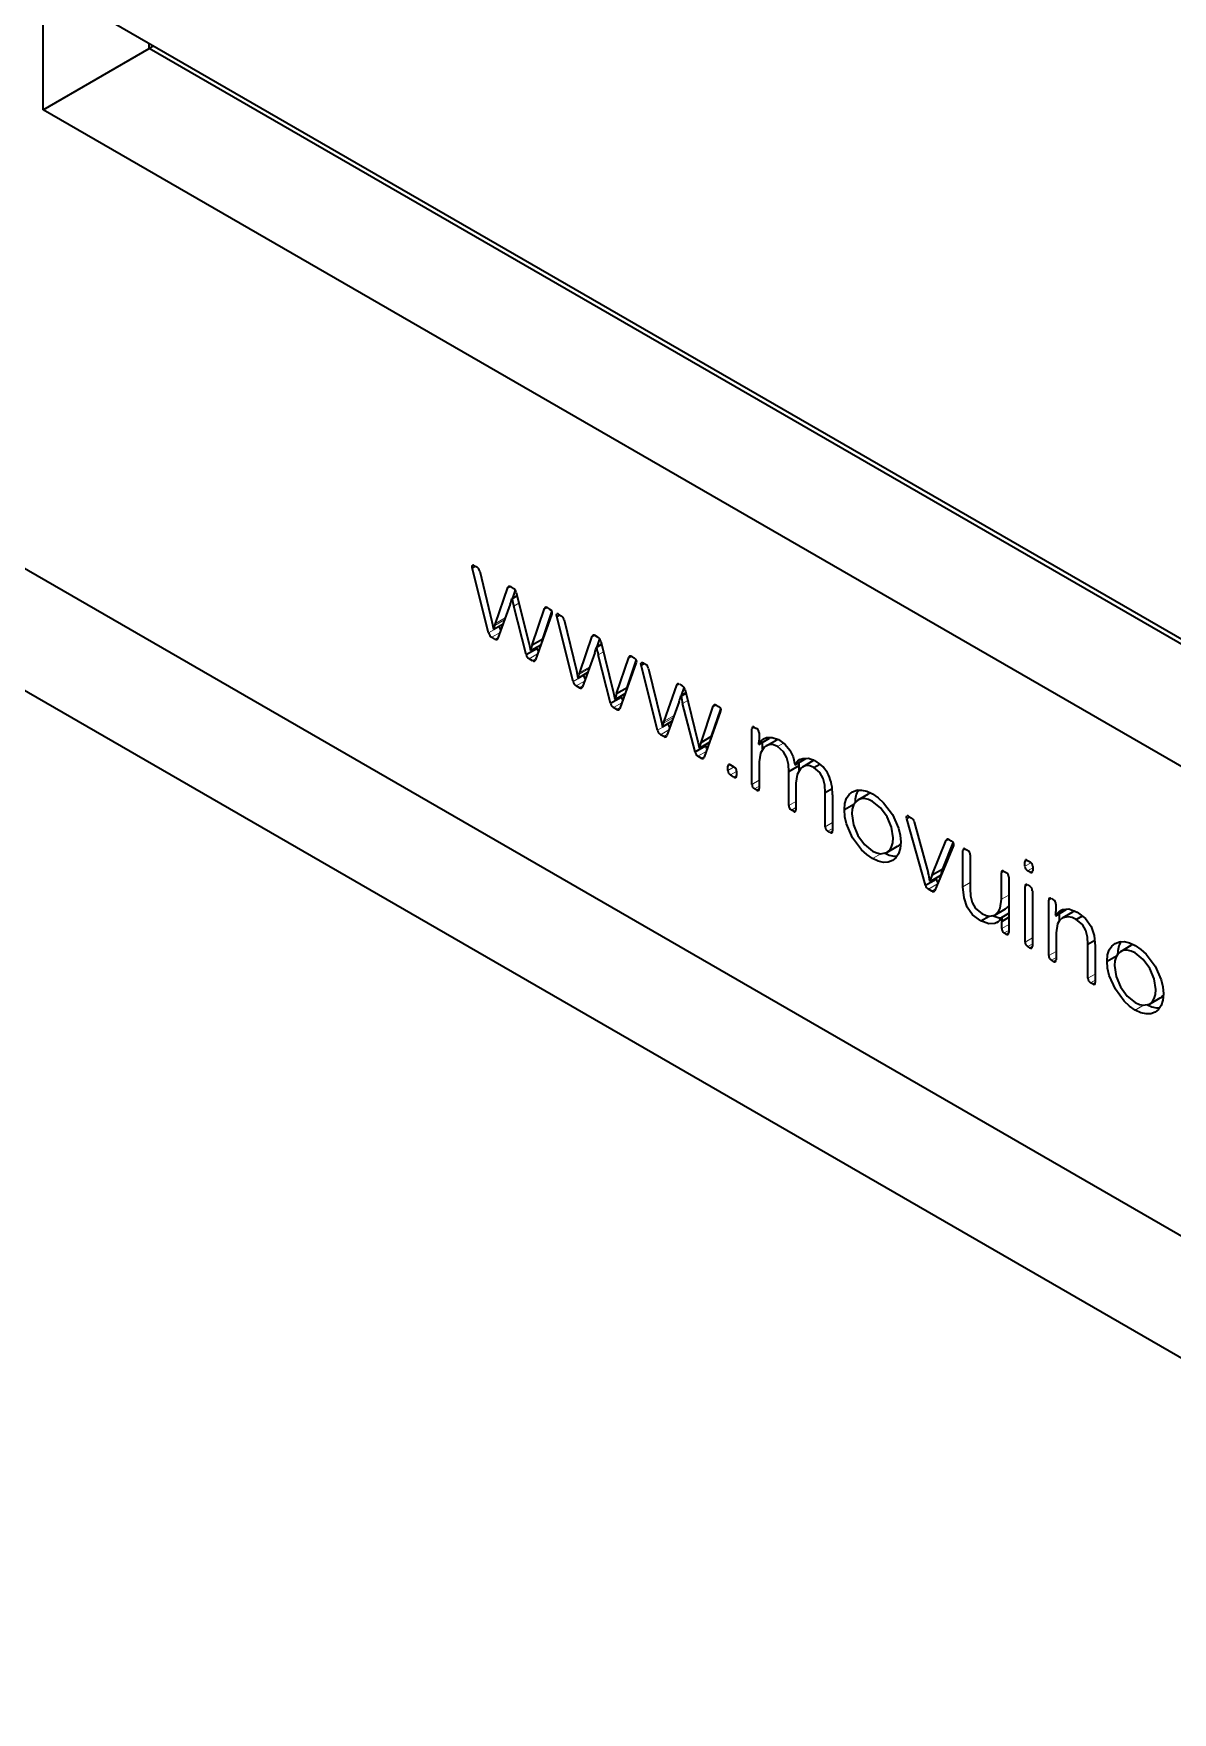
# Model space of a CAD drawing. Extents: x 291 to 828, y 188 to 662.
# Drawn here: x 682.93 to 705.75, y 577.35 to 611 of the extents above; entities that cross this region are included whole.
import ezdxf

# ---------------------------------------------------------------- set-up
doc = ezdxf.new("R2010")
doc.units = 0

msp = doc.modelspace()

# ---------------------------------------------------------------- linework, layer by layer
at = {"color": 7, "lineweight": 35}
for p, q in [((719.029, 591.297), (683.841, 611.613)), ((719.029, 591.198), (685.25, 610.7)), ((719.029, 591.198), (685.25, 610.7)), ((719.025, 588.751), (683.129, 609.476)), ((717.996, 579.932), (677.832, 603.12)), ((717.996, 579.932), (677.832, 603.12)), ((718.221, 577.352), (675.711, 601.896))]:
    msp.add_line(p, q, dxfattribs=at)
at = {"color": 7, "lineweight": 35, "ltscale": 0.043306}
msp.add_line((683.129, 609.476), (683.129, 611.208), dxfattribs=at)
at = {"color": 7, "lineweight": 35, "ltscale": 0.00248}
for p, q in [((685.25, 610.7), (685.25, 610.799)), ((685.25, 610.7), (685.25, 610.799)), ((685.336, 610.75), (685.25, 610.7))]:
    msp.add_line(p, q, dxfattribs=at)
at = {"color": 7, "lineweight": 35, "ltscale": 0.061237}
msp.add_line((683.129, 609.476), (685.25, 610.7), dxfattribs=at)
at = {"color": 7, "lineweight": 35, "ltscale": 0.001715}
for p, q in [((691.724, 600.294), (691.783, 600.328)), ((693.416, 599.317), (693.475, 599.352)), ((695.107, 598.341), (695.167, 598.375))]:
    msp.add_line(p, q, dxfattribs=at)
at = {"color": 7, "lineweight": 35, "ltscale": 0.001286}
for p, q in [((691.768, 600.337), (691.813, 600.311)), ((695.152, 598.383), (695.196, 598.358))]:
    msp.add_line(p, q, dxfattribs=at)
at = {"color": 7, "lineweight": 35, "ltscale": 0.033587}
for p, q in [((692.051, 598.991), (691.724, 600.294)), ((695.435, 597.038), (695.107, 598.341))]:
    msp.add_line(p, q, dxfattribs=at)
at = {"color": 7, "lineweight": 35, "ltscale": 0.025976}
for p, q in [((691.872, 600.225), (692.117, 599.216)), ((693.564, 599.249), (693.809, 598.239)), ((695.256, 598.272), (695.5, 597.262))]:
    msp.add_line(p, q, dxfattribs=at)
at = {"color": 7, "lineweight": 35, "ltscale": 0.019105}
for p, q in [((692.187, 599.175), (692.436, 599.898)), ((695.571, 597.222), (695.819, 597.944))]:
    msp.add_line(p, q, dxfattribs=at)
at = {"color": 7, "lineweight": 35, "ltscale": 0.001168}
for p, q in [((692.436, 599.898), (692.476, 599.921)), ((694.128, 598.921), (694.168, 598.944)), ((695.819, 597.944), (695.86, 597.968))]:
    msp.add_line(p, q, dxfattribs=at)
at = {"color": 7, "lineweight": 35, "ltscale": 0.00147}
for p, q in [((692.495, 599.912), (692.546, 599.883)), ((695.879, 597.959), (695.93, 597.93))]:
    msp.add_line(p, q, dxfattribs=at)
at = {"color": 7, "lineweight": 35, "ltscale": 0.002939}
for p, q in [((692.519, 599.68), (692.621, 599.739)), ((694.211, 598.704), (694.312, 598.762)), ((695.902, 597.727), (696.004, 597.786))]:
    msp.add_line(p, q, dxfattribs=at)
at = {"color": 7, "lineweight": 35, "ltscale": 0.00012038}
for p, q in [((692.523, 599.678), (692.519, 599.68)), ((693.841, 598.088), (693.845, 598.085))]:
    msp.add_line(p, q, dxfattribs=at)
at = {"color": 7, "lineweight": 35, "ltscale": 0.002849}
for p, q in [((692.523, 599.678), (692.622, 599.735)), ((694.215, 598.701), (694.313, 598.758)), ((695.906, 597.725), (696.005, 597.782))]:
    msp.add_line(p, q, dxfattribs=at)
at = {"color": 7, "lineweight": 35, "ltscale": 0.004105}
for p, q in [((692.534, 599.689), (692.587, 599.844)), ((694.226, 598.712), (694.279, 598.868)), ((695.917, 597.736), (695.971, 597.891))]:
    msp.add_line(p, q, dxfattribs=at)
at = {"color": 7, "lineweight": 35, "ltscale": 0.025996}
for p, q in [((692.606, 599.799), (692.854, 598.79)), ((695.989, 597.846), (696.238, 596.836))]:
    msp.add_line(p, q, dxfattribs=at)
at = {"color": 7, "lineweight": 35, "ltscale": 0.018193}
for p, q in [((692.485, 599.568), (692.238, 598.883)), ((694.177, 598.591), (693.93, 597.906)), ((695.868, 597.614), (695.622, 596.93))]:
    msp.add_line(p, q, dxfattribs=at)
at = {"color": 7, "lineweight": 13, "ltscale": 0.002983}
for p, q in [((692.555, 599.527), (692.658, 599.587)), ((694.247, 598.55), (694.35, 598.61)), ((695.938, 597.574), (696.042, 597.633))]:
    msp.add_line(p, q, dxfattribs=at)
at = {"color": 7, "lineweight": 35, "ltscale": 0.025049}
for p, q in [((692.804, 598.557), (692.555, 599.527)), ((694.495, 597.58), (694.247, 598.55)), ((696.187, 596.603), (695.938, 597.574))]:
    msp.add_line(p, q, dxfattribs=at)
at = {"color": 7, "lineweight": 35, "ltscale": 0.019187}
for p, q in [((692.925, 598.749), (693.169, 599.477)), ((696.308, 596.796), (696.552, 597.523))]:
    msp.add_line(p, q, dxfattribs=at)
at = {"color": 7, "lineweight": 35, "ltscale": 0.024536}
for p, q in [((693.316, 599.375), (692.988, 598.45)), ((695.007, 598.398), (694.68, 597.473)), ((696.699, 597.422), (696.372, 596.496))]:
    msp.add_line(p, q, dxfattribs=at)
at = {"color": 7, "lineweight": 35, "ltscale": 0.01426}
for p, q in [((693.137, 598.872), (693.318, 599.413)), ((696.52, 596.918), (696.702, 597.459))]:
    msp.add_line(p, q, dxfattribs=at)
at = {"color": 7, "lineweight": 35, "ltscale": 0.001239}
msp.add_line((693.169, 599.477), (693.212, 599.502), dxfattribs=at)
at = {"color": 7, "lineweight": 35, "ltscale": 0.001288}
for p, q in [((693.229, 599.494), (693.273, 599.468)), ((701.275, 594.848), (701.32, 594.823))]:
    msp.add_line(p, q, dxfattribs=at)
at = {"color": 7, "lineweight": 35, "ltscale": 0.033588}
msp.add_line((693.743, 598.014), (693.416, 599.317), dxfattribs=at)
at = {"color": 7, "lineweight": 35, "ltscale": 0.001287}
for p, q in [((693.46, 599.36), (693.505, 599.334)), ((694.92, 598.517), (694.965, 598.491)), ((696.612, 597.54), (696.657, 597.515))]:
    msp.add_line(p, q, dxfattribs=at)
at = {"color": 7, "lineweight": 13, "ltscale": 0.006122}
msp.add_line((692.051, 598.991), (692.263, 599.113), dxfattribs=at)
at = {"color": 7, "lineweight": 13, "ltscale": 0.004849}
msp.add_line((692.113, 598.904), (692.281, 599.001), dxfattribs=at)
at = {"color": 7, "lineweight": 35, "ltscale": 0.003857}
for p, q in [((692.117, 599.216), (692.149, 599.065)), ((695.5, 597.262), (695.532, 597.111))]:
    msp.add_line(p, q, dxfattribs=at)
at = {"color": 7, "lineweight": 35, "ltscale": 0.000119614}
for p, q in [((692.149, 599.065), (692.153, 599.062)), ((694.215, 598.701), (694.211, 598.704)), ((695.906, 597.725), (695.902, 597.727)), ((695.532, 597.111), (695.537, 597.109)), ((696.272, 596.684), (696.276, 596.682)), ((702.338, 593.292), (702.333, 593.295))]:
    msp.add_line(p, q, dxfattribs=at)
at = {"color": 7, "lineweight": 35, "ltscale": 0.005451}
msp.add_line((692.153, 599.062), (692.342, 599.171), dxfattribs=at)
at = {"color": 7, "lineweight": 35, "ltscale": 0.00194}
for p, q in [((692.153, 599.062), (692.174, 599.137)), ((693.845, 598.085), (693.866, 598.16)), ((695.537, 597.109), (695.558, 597.183))]:
    msp.add_line(p, q, dxfattribs=at)
at = {"color": 7, "lineweight": 13, "ltscale": 0.005659}
for p, q in [((692.174, 599.137), (692.37, 599.25)), ((695.558, 597.183), (695.754, 597.297))]:
    msp.add_line(p, q, dxfattribs=at)
at = {"color": 7, "lineweight": 35, "ltscale": 0.001007}
for p, q in [((692.174, 599.137), (692.187, 599.175)), ((695.558, 597.183), (695.571, 597.222))]:
    msp.add_line(p, q, dxfattribs=at)
at = {"color": 7, "lineweight": 13, "ltscale": 0.005689}
for p, q in [((692.187, 599.175), (692.384, 599.289)), ((693.879, 598.198), (694.076, 598.312)), ((695.571, 597.222), (695.768, 597.335))]:
    msp.add_line(p, q, dxfattribs=at)
at = {"color": 7, "lineweight": 35, "ltscale": 0.000279781}
msp.add_line((692.263, 599.113), (692.26, 599.124), dxfattribs=at)
at = {"color": 7, "lineweight": 35, "ltscale": 0.001906}
msp.add_line((692.179, 598.866), (692.113, 598.904), dxfattribs=at)
at = {"color": 7, "lineweight": 13, "ltscale": 0.001941}
for p, q in [((692.179, 598.866), (692.246, 598.905)), ((693.871, 597.889), (693.938, 597.928)), ((695.562, 596.912), (695.629, 596.951))]:
    msp.add_line(p, q, dxfattribs=at)
at = {"color": 7, "lineweight": 35, "ltscale": 0.006122}
for p, q in [((692.804, 598.557), (693.016, 598.679)), ((696.187, 596.603), (696.399, 596.726)), ((697.612, 596.727), (697.824, 596.849)), ((700.937, 594.138), (701.149, 594.26))]:
    msp.add_line(p, q, dxfattribs=at)
at = {"color": 7, "lineweight": 35, "ltscale": 0.001362}
for p, q in [((692.854, 598.79), (692.867, 598.737)), ((694.546, 597.813), (694.559, 597.76)), ((696.238, 596.836), (696.251, 596.783))]:
    msp.add_line(p, q, dxfattribs=at)
at = {"color": 7, "lineweight": 35, "ltscale": 0.002538}
for p, q in [((692.867, 598.737), (692.889, 598.638)), ((696.251, 596.783), (696.272, 596.684))]:
    msp.add_line(p, q, dxfattribs=at)
at = {"color": 7, "lineweight": 35, "ltscale": 0.000118293}
msp.add_line((692.889, 598.638), (692.893, 598.635), dxfattribs=at)
at = {"color": 7, "lineweight": 35, "ltscale": 0.005853}
for p, q in [((692.893, 598.635), (693.095, 598.752)), ((694.585, 597.658), (694.787, 597.776))]:
    msp.add_line(p, q, dxfattribs=at)
at = {"color": 7, "lineweight": 35, "ltscale": 0.006125}
for p, q in [((692.925, 598.749), (693.137, 598.872)), ((694.616, 597.773), (694.829, 597.895)), ((696.308, 596.796), (696.52, 596.918)), ((698.063, 596.212), (698.276, 596.334)), ((698.345, 596.306), (698.557, 596.429)), ((700.031, 594.59), (700.244, 594.712)), ((703.547, 593.277), (703.759, 593.399)), ((705.294, 591.551), (705.506, 591.674))]:
    msp.add_line(p, q, dxfattribs=at)
at = {"color": 7, "lineweight": 35, "ltscale": 0.000614344}
msp.add_line((693.016, 598.679), (693.01, 598.703), dxfattribs=at)
at = {"color": 7, "lineweight": 35, "ltscale": 0.019103}
msp.add_line((693.879, 598.198), (694.128, 598.921), dxfattribs=at)
at = {"color": 7, "lineweight": 35, "ltscale": 0.001469}
msp.add_line((694.187, 598.936), (694.238, 598.906), dxfattribs=at)
at = {"color": 7, "lineweight": 35, "ltscale": 0.025997}
msp.add_line((694.298, 598.823), (694.546, 597.813), dxfattribs=at)
at = {"color": 7, "lineweight": 13, "ltscale": 0.004819}
for p, q in [((692.863, 598.471), (693.03, 598.567)), ((696.246, 596.517), (696.413, 596.614))]:
    msp.add_line(p, q, dxfattribs=at)
at = {"color": 7, "lineweight": 35, "ltscale": 0.001898}
for p, q in [((692.929, 598.433), (692.863, 598.471)), ((694.621, 597.456), (694.555, 597.494)), ((696.312, 596.479), (696.246, 596.517))]:
    msp.add_line(p, q, dxfattribs=at)
at = {"color": 7, "lineweight": 13, "ltscale": 0.001947}
for p, q in [((692.929, 598.433), (692.996, 598.472)), ((694.621, 597.456), (694.688, 597.495)), ((696.312, 596.479), (696.38, 596.518))]:
    msp.add_line(p, q, dxfattribs=at)
at = {"color": 7, "lineweight": 35, "ltscale": 0.019189}
msp.add_line((694.616, 597.773), (694.861, 598.5), dxfattribs=at)
at = {"color": 7, "lineweight": 35, "ltscale": 0.014261}
msp.add_line((694.829, 597.895), (695.01, 598.436), dxfattribs=at)
at = {"color": 7, "lineweight": 35, "ltscale": 0.001237}
for p, q in [((694.861, 598.5), (694.904, 598.525)), ((696.552, 597.523), (696.595, 597.548))]:
    msp.add_line(p, q, dxfattribs=at)
at = {"color": 7, "lineweight": 13, "ltscale": 0.006123}
for p, q in [((693.743, 598.014), (693.955, 598.137)), ((695.435, 597.038), (695.647, 597.16))]:
    msp.add_line(p, q, dxfattribs=at)
at = {"color": 7, "lineweight": 13, "ltscale": 0.004847}
msp.add_line((693.805, 597.927), (693.972, 598.024), dxfattribs=at)
at = {"color": 7, "lineweight": 35, "ltscale": 0.003855}
msp.add_line((693.809, 598.239), (693.841, 598.088), dxfattribs=at)
at = {"color": 7, "lineweight": 35, "ltscale": 0.005452}
for p, q in [((693.845, 598.085), (694.034, 598.195)), ((695.537, 597.109), (695.725, 597.218))]:
    msp.add_line(p, q, dxfattribs=at)
at = {"color": 7, "lineweight": 13, "ltscale": 0.00566}
msp.add_line((693.866, 598.16), (694.062, 598.273), dxfattribs=at)
at = {"color": 7, "lineweight": 35, "ltscale": 0.001008}
msp.add_line((693.866, 598.16), (693.879, 598.198), dxfattribs=at)
at = {"color": 7, "lineweight": 35, "ltscale": 0.0002783}
for p, q in [((693.955, 598.137), (693.952, 598.147)), ((695.647, 597.16), (695.644, 597.171))]:
    msp.add_line(p, q, dxfattribs=at)
at = {"color": 7, "lineweight": 35, "ltscale": 0.001905}
for p, q in [((693.871, 597.889), (693.805, 597.927)), ((695.562, 596.912), (695.496, 596.95))]:
    msp.add_line(p, q, dxfattribs=at)
at = {"color": 7, "lineweight": 35, "ltscale": 0.006123}
for p, q in [((694.495, 597.58), (694.708, 597.702)), ((697.466, 596.755), (697.679, 596.878)), ((699.453, 595.643), (699.665, 595.766))]:
    msp.add_line(p, q, dxfattribs=at)
at = {"color": 7, "lineweight": 35, "ltscale": 0.002536}
msp.add_line((694.559, 597.76), (694.58, 597.661), dxfattribs=at)
at = {"color": 7, "lineweight": 35, "ltscale": 0.000119067}
msp.add_line((694.58, 597.661), (694.585, 597.658), dxfattribs=at)
at = {"color": 7, "lineweight": 35, "ltscale": 0.000612866}
msp.add_line((694.708, 597.702), (694.701, 597.726), dxfattribs=at)
at = {"color": 7, "lineweight": 13, "ltscale": 0.00482}
msp.add_line((694.555, 597.494), (694.722, 597.59), dxfattribs=at)
at = {"color": 7, "lineweight": 13, "ltscale": 0.004848}
msp.add_line((695.496, 596.95), (695.664, 597.047), dxfattribs=at)
at = {"color": 7, "lineweight": 13, "ltscale": 0.001533}
for p, q in [((697.328, 597.066), (697.381, 597.096)), ((701.555, 594.625), (701.609, 594.656)), ((702.797, 594.399), (702.85, 594.43)), ((702.327, 594.18), (702.38, 594.21)), ((702.801, 593.906), (702.854, 593.937)), ((704.151, 591.954), (704.204, 591.984))]:
    msp.add_line(p, q, dxfattribs=at)
at = {"color": 7, "lineweight": 35, "ltscale": 0.027792}
for p, q in [((697.328, 595.954), (697.328, 597.066)), ((702.801, 592.794), (702.801, 593.906))]:
    msp.add_line(p, q, dxfattribs=at)
at = {"color": 7, "lineweight": 35, "ltscale": 0.001103}
for p, q in [((697.381, 597.096), (697.42, 597.074)), ((698.888, 594.992), (698.85, 595.014)), ((703.328, 593.663), (703.366, 593.641)), ((702.42, 592.953), (702.382, 592.975))]:
    msp.add_line(p, q, dxfattribs=at)
at = {"color": 7, "lineweight": 35, "ltscale": 0.003558}
for p, q in [((697.471, 596.984), (697.471, 596.841)), ((703.417, 593.55), (703.417, 593.408)), ((702.331, 593.065), (702.331, 593.208))]:
    msp.add_line(p, q, dxfattribs=at)
at = {"color": 7, "lineweight": 35, "ltscale": 0.005852}
msp.add_line((696.276, 596.682), (696.479, 596.799), dxfattribs=at)
at = {"color": 7, "lineweight": 35, "ltscale": 0.000613967}
msp.add_line((696.399, 596.726), (696.393, 596.749), dxfattribs=at)
at = {"color": 7, "lineweight": 35, "ltscale": 0.000127189}
msp.add_line((697.462, 596.758), (697.466, 596.755), dxfattribs=at)
at = {"color": 7, "lineweight": 35, "ltscale": 0.003474}
msp.add_line((697.54, 596.659), (697.54, 596.798), dxfattribs=at)
at = {"color": 7, "lineweight": 35, "ltscale": 0.000572634}
msp.add_line((697.679, 596.878), (697.688, 596.899), dxfattribs=at)
at = {"color": 7, "lineweight": 35, "ltscale": 0.000544551}
msp.add_line((697.843, 596.859), (697.824, 596.849), dxfattribs=at)
at = {"color": 7, "lineweight": 13, "ltscale": 0.003532}
msp.add_line((697.838, 596.71), (697.96, 596.781), dxfattribs=at)
at = {"color": 7, "lineweight": 13, "ltscale": 0.001469}
for p, q in [((696.846, 596.316), (696.897, 596.345)), ((702.901, 594.192), (702.952, 594.221))]:
    msp.add_line(p, q, dxfattribs=at)
at = {"color": 7, "lineweight": 35, "ltscale": 0.002089}
msp.add_line((696.846, 596.232), (696.846, 596.316), dxfattribs=at)
at = {"color": 7, "lineweight": 13, "ltscale": 0.003558}
msp.add_line((696.846, 596.232), (696.969, 596.304), dxfattribs=at)
at = {"color": 7, "lineweight": 35, "ltscale": 0.002025}
msp.add_line((696.897, 596.345), (696.967, 596.305), dxfattribs=at)
at = {"color": 7, "lineweight": 35, "ltscale": 0.013376}
for p, q in [((697.473, 596.406), (697.473, 595.871)), ((698.208, 595.981), (698.208, 595.446))]:
    msp.add_line(p, q, dxfattribs=at)
at = {"color": 7, "lineweight": 35, "ltscale": 0.000125103}
for p, q in [((698.189, 596.35), (698.193, 596.348)), ((703.409, 593.324), (703.413, 593.322))]:
    msp.add_line(p, q, dxfattribs=at)
at = {"color": 7, "lineweight": 35, "ltscale": 0.006124}
for p, q in [((698.193, 596.348), (698.405, 596.47)), ((700.803, 593.933), (701.015, 594.056)), ((700.899, 594.01), (701.111, 594.133)), ((702.196, 593.335), (702.408, 593.458)), ((703.413, 593.322), (703.625, 593.444)), ((704.716, 592.605), (704.928, 592.728))]:
    msp.add_line(p, q, dxfattribs=at)
at = {"color": 7, "lineweight": 35, "ltscale": 0.001499}
msp.add_line((698.276, 596.334), (698.274, 596.394), dxfattribs=at)
at = {"color": 7, "lineweight": 35, "ltscale": 0.00235}
msp.add_line((698.276, 596.24), (698.276, 596.334), dxfattribs=at)
at = {"color": 7, "lineweight": 35, "ltscale": 0.00033439}
msp.add_line((698.405, 596.47), (698.411, 596.482), dxfattribs=at)
at = {"color": 7, "lineweight": 35, "ltscale": 0.000470864}
msp.add_line((698.574, 596.437), (698.557, 596.429), dxfattribs=at)
at = {"color": 7, "lineweight": 35, "ltscale": 0.003538}
msp.add_line((698.567, 596.289), (698.69, 596.36), dxfattribs=at)
at = {"color": 7, "lineweight": 13, "ltscale": 0.003502}
msp.add_line((696.897, 596.142), (697.018, 596.212), dxfattribs=at)
at = {"color": 7, "lineweight": 35, "ltscale": 0.002026}
msp.add_line((696.967, 596.101), (696.897, 596.142), dxfattribs=at)
at = {"color": 7, "lineweight": 13, "ltscale": 0.001477}
for p, q in [((696.967, 596.101), (697.018, 596.131)), ((698.157, 595.414), (698.208, 595.444))]:
    msp.add_line(p, q, dxfattribs=at)
at = {"color": 7, "lineweight": 35, "ltscale": 0.002087}
msp.add_line((697.018, 596.217), (697.018, 596.133), dxfattribs=at)
at = {"color": 7, "lineweight": 13, "ltscale": 0.004169}
for p, q in [((697.328, 595.954), (697.473, 596.037)), ((702.801, 592.794), (702.945, 592.878))]:
    msp.add_line(p, q, dxfattribs=at)
at = {"color": 7, "lineweight": 35, "ltscale": 0.017059}
for p, q in [((698.063, 595.53), (698.063, 596.212)), ((698.797, 595.106), (698.797, 595.789))]:
    msp.add_line(p, q, dxfattribs=at)
at = {"color": 7, "lineweight": 13, "ltscale": 0.002636}
for p, q in [((697.381, 595.862), (697.473, 595.915)), ((702.854, 592.702), (702.945, 592.755)), ((703.328, 592.429), (703.419, 592.481))]:
    msp.add_line(p, q, dxfattribs=at)
at = {"color": 7, "lineweight": 35, "ltscale": 0.001166}
for p, q in [((697.422, 595.839), (697.381, 595.862)), ((702.854, 593.937), (702.895, 593.913)), ((702.895, 592.679), (702.854, 592.702))]:
    msp.add_line(p, q, dxfattribs=at)
at = {"color": 7, "lineweight": 13, "ltscale": 0.001471}
for p, q in [((697.422, 595.839), (697.473, 595.868)), ((702.895, 592.679), (702.945, 592.708)), ((703.369, 592.405), (703.42, 592.435))]:
    msp.add_line(p, q, dxfattribs=at)
at = {"color": 7, "lineweight": 13, "ltscale": 0.004178}
msp.add_line((698.063, 595.53), (698.208, 595.613), dxfattribs=at)
at = {"color": 7, "lineweight": 35, "ltscale": 0.003999}
msp.add_line((698.797, 595.789), (698.935, 595.869), dxfattribs=at)
at = {"color": 7, "lineweight": 35, "ltscale": 0.018102}
for p, q in [((698.941, 595.747), (698.941, 595.023)), ((704.204, 592.709), (704.204, 591.984))]:
    msp.add_line(p, q, dxfattribs=at)
at = {"color": 7, "lineweight": 13, "ltscale": 0.002638}
msp.add_line((698.117, 595.437), (698.208, 595.49), dxfattribs=at)
at = {"color": 7, "lineweight": 35, "ltscale": 0.001161}
for p, q in [((698.157, 595.414), (698.117, 595.437)), ((704.151, 591.954), (704.11, 591.977))]:
    msp.add_line(p, q, dxfattribs=at)
at = {"color": 7, "lineweight": 35, "ltscale": 0.005547}
msp.add_line((699.179, 595.447), (699.371, 595.558), dxfattribs=at)
at = {"color": 7, "lineweight": 35, "ltscale": 0.001779}
msp.add_line((700.431, 595.264), (700.493, 595.3), dxfattribs=at)
at = {"color": 7, "lineweight": 35, "ltscale": 0.034554}
msp.add_line((700.803, 593.933), (700.431, 595.264), dxfattribs=at)
at = {"color": 7, "lineweight": 35, "ltscale": 0.001352}
msp.add_line((700.471, 595.312), (700.518, 595.285), dxfattribs=at)
at = {"color": 7, "lineweight": 13, "ltscale": 0.004177}
for p, q in [((698.797, 595.106), (698.941, 595.19)), ((701.555, 593.901), (701.7, 593.985))]:
    msp.add_line(p, q, dxfattribs=at)
at = {"color": 7, "lineweight": 13, "ltscale": 0.002637}
msp.add_line((698.85, 595.014), (698.941, 595.067), dxfattribs=at)
at = {"color": 7, "lineweight": 13, "ltscale": 0.001534}
msp.add_line((698.888, 594.992), (698.941, 595.023), dxfattribs=at)
at = {"color": 7, "lineweight": 35, "ltscale": 0.026452}
msp.add_line((700.576, 595.203), (700.858, 594.183), dxfattribs=at)
at = {"color": 7, "lineweight": 35, "ltscale": 0.018727}
msp.add_line((700.937, 594.138), (701.218, 594.833), dxfattribs=at)
at = {"color": 7, "lineweight": 35, "ltscale": 0.024384}
msp.add_line((701.362, 594.727), (700.99, 593.825), dxfattribs=at)
at = {"color": 7, "lineweight": 35, "ltscale": 0.014107}
msp.add_line((701.149, 594.26), (701.361, 594.784), dxfattribs=at)
at = {"color": 7, "lineweight": 35, "ltscale": 0.001172}
msp.add_line((701.218, 594.833), (701.258, 594.856), dxfattribs=at)
at = {"color": 7, "lineweight": 35, "ltscale": 0.018094}
msp.add_line((701.555, 593.901), (701.555, 594.625), dxfattribs=at)
at = {"color": 7, "lineweight": 35, "ltscale": 0.001167}
for p, q in [((701.607, 594.657), (701.647, 594.634)), ((703.369, 592.405), (703.328, 592.429))]:
    msp.add_line(p, q, dxfattribs=at)
at = {"color": 7, "lineweight": 13, "ltscale": 0.004748}
for p, q in [((699.745, 594.468), (699.909, 594.563)), ((705.007, 591.43), (705.172, 591.525))]:
    msp.add_line(p, q, dxfattribs=at)
at = {"color": 7, "lineweight": 35, "ltscale": 0.016991}
msp.add_line((701.7, 594.542), (701.7, 593.862), dxfattribs=at)
at = {"color": 7, "lineweight": 35, "ltscale": 0.002208}
for p, q in [((702.797, 594.311), (702.797, 594.399)), ((702.952, 594.31), (702.952, 594.221))]:
    msp.add_line(p, q, dxfattribs=at)
at = {"color": 7, "lineweight": 13, "ltscale": 0.003647}
msp.add_line((702.797, 594.311), (702.923, 594.384), dxfattribs=at)
at = {"color": 7, "lineweight": 35, "ltscale": 0.001533}
for p, q in [((702.848, 594.431), (702.901, 594.401)), ((702.901, 594.192), (702.848, 594.223))]:
    msp.add_line(p, q, dxfattribs=at)
at = {"color": 7, "lineweight": 13, "ltscale": 0.003002}
msp.add_line((702.848, 594.223), (702.952, 594.283), dxfattribs=at)
at = {"color": 7, "lineweight": 13, "ltscale": 0.005249}
msp.add_line((700.863, 593.852), (701.045, 593.957), dxfattribs=at)
at = {"color": 7, "lineweight": 35, "ltscale": 0.000126427}
msp.add_line((700.894, 594.013), (700.899, 594.01), dxfattribs=at)
at = {"color": 7, "lineweight": 35, "ltscale": 0.000490887}
msp.add_line((701.015, 594.056), (701.01, 594.075), dxfattribs=at)
at = {"color": 7, "lineweight": 35, "ltscale": 0.013249}
msp.add_line((702.327, 593.65), (702.327, 594.18), dxfattribs=at)
at = {"color": 7, "lineweight": 35, "ltscale": 0.001159}
msp.add_line((702.38, 594.21), (702.42, 594.187), dxfattribs=at)
at = {"color": 7, "lineweight": 35, "ltscale": 0.027791}
for p, q in [((702.472, 594.096), (702.472, 592.984)), ((702.945, 593.823), (702.945, 592.711)), ((703.275, 592.521), (703.275, 593.632))]:
    msp.add_line(p, q, dxfattribs=at)
at = {"color": 7, "lineweight": 35, "ltscale": 0.002019}
msp.add_line((700.933, 593.812), (700.863, 593.852), dxfattribs=at)
at = {"color": 7, "lineweight": 13, "ltscale": 0.001967}
msp.add_line((700.933, 593.812), (701.001, 593.851), dxfattribs=at)
at = {"color": 7, "lineweight": 13, "ltscale": 0.004176}
msp.add_line((702.327, 593.65), (702.472, 593.733), dxfattribs=at)
at = {"color": 7, "lineweight": 13, "ltscale": 0.001535}
msp.add_line((703.275, 593.632), (703.328, 593.663), dxfattribs=at)
at = {"color": 7, "lineweight": 35, "ltscale": 0.004746}
msp.add_line((701.913, 593.216), (702.077, 593.311), dxfattribs=at)
at = {"color": 7, "lineweight": 35, "ltscale": 0.00405}
msp.add_line((702.331, 593.208), (702.472, 593.289), dxfattribs=at)
at = {"color": 7, "lineweight": 35, "ltscale": 0.003988}
msp.add_line((702.333, 593.295), (702.472, 593.375), dxfattribs=at)
at = {"color": 7, "lineweight": 35, "ltscale": 0.003868}
msp.add_line((702.338, 593.292), (702.472, 593.37), dxfattribs=at)
at = {"color": 7, "lineweight": 35, "ltscale": 0.003526}
msp.add_line((703.487, 593.224), (703.487, 593.365), dxfattribs=at)
at = {"color": 7, "lineweight": 35, "ltscale": 0.000414222}
msp.add_line((703.625, 593.444), (703.633, 593.459), dxfattribs=at)
at = {"color": 7, "lineweight": 35, "ltscale": 0.003644}
msp.add_line((703.825, 593.248), (703.952, 593.321), dxfattribs=at)
at = {"color": 7, "lineweight": 13, "ltscale": 0.00405}
msp.add_line((702.331, 593.065), (702.472, 593.146), dxfattribs=at)
at = {"color": 7, "lineweight": 13, "ltscale": 0.002579}
msp.add_line((702.382, 592.975), (702.472, 593.026), dxfattribs=at)
at = {"color": 7, "lineweight": 13, "ltscale": 0.001478}
msp.add_line((702.42, 592.953), (702.472, 592.982), dxfattribs=at)
at = {"color": 7, "lineweight": 35, "ltscale": 0.013557}
msp.add_line((703.419, 592.98), (703.419, 592.437), dxfattribs=at)
at = {"color": 7, "lineweight": 13, "ltscale": 0.00417}
msp.add_line((703.275, 592.521), (703.419, 592.604), dxfattribs=at)
at = {"color": 7, "lineweight": 35, "ltscale": 0.004009}
msp.add_line((704.059, 592.748), (704.198, 592.828), dxfattribs=at)
at = {"color": 7, "lineweight": 35, "ltscale": 0.016998}
msp.add_line((704.059, 592.068), (704.059, 592.748), dxfattribs=at)
at = {"color": 7, "lineweight": 35, "ltscale": 0.005546}
msp.add_line((704.442, 592.409), (704.634, 592.52), dxfattribs=at)
at = {"color": 7, "lineweight": 13, "ltscale": 0.004171}
msp.add_line((704.059, 592.068), (704.204, 592.151), dxfattribs=at)
at = {"color": 7, "lineweight": 13, "ltscale": 0.002693}
msp.add_line((704.11, 591.977), (704.204, 592.031), dxfattribs=at)
at = {"color": 7, "lineweight": 35}
for points in [[(691.724, 600.294), (691.72, 600.326), (691.722, 600.336), (691.726, 600.344), (691.729, 600.346)], [(693.273, 599.468), (693.304, 599.443), (693.319, 599.403), (693.316, 599.375)], [(693.416, 599.317), (693.412, 599.349), (693.414, 599.36), (693.418, 599.367), (693.421, 599.369)], [(694.965, 598.491), (694.996, 598.466), (695.011, 598.426), (695.007, 598.398)], [(695.107, 598.341), (695.104, 598.372), (695.105, 598.383), (695.11, 598.39), (695.112, 598.393)], [(696.657, 597.515), (696.688, 597.489), (696.703, 597.45), (696.699, 597.422)], [(697.612, 596.727), (697.574, 596.698), (697.499, 596.576), (697.473, 596.406)], [(697.561, 596.867), (697.619, 596.89), (697.734, 596.895), (697.86, 596.85)], [(697.838, 596.71), (697.761, 596.743), (697.689, 596.75), (697.612, 596.727)], [(698.063, 596.212), (698.057, 596.35), (698.027, 596.485), (697.959, 596.608), (697.838, 596.71)], [(697.86, 596.85), (697.991, 596.755), (698.087, 596.641), (698.152, 596.507), (698.189, 596.35)], [(698.345, 596.306), (698.307, 596.277), (698.234, 596.154), (698.208, 595.981)], [(698.286, 596.449), (698.345, 596.474), (698.458, 596.479), (698.586, 596.43)], [(698.567, 596.289), (698.49, 596.322), (698.421, 596.329), (698.345, 596.306)], [(698.797, 595.789), (698.789, 595.936), (698.754, 596.072), (698.684, 596.192), (698.567, 596.289)], [(699.179, 595.447), (699.19, 595.573), (699.224, 595.676), (699.274, 595.752), (699.34, 595.805)], [(699.453, 595.643), (699.4, 595.599), (699.361, 595.538), (699.336, 595.458), (699.328, 595.361)], [(699.34, 595.805), (699.428, 595.837), (699.524, 595.84), (699.629, 595.816), (699.742, 595.763)], [(700.159, 594.881), (700.126, 595.096), (700.037, 595.303), (699.905, 595.482), (699.744, 595.612), (699.661, 595.651), (699.582, 595.669), (699.513, 595.666), (699.453, 595.643)], [(699.742, 595.763), (699.856, 595.685), (699.962, 595.587), (700.142, 595.348), (700.263, 595.076), (700.296, 594.935), (700.308, 594.795)], [(699.745, 594.468), (699.631, 594.546), (699.525, 594.644), (699.345, 594.885), (699.224, 595.163), (699.19, 595.306), (699.179, 595.447)], [(699.328, 595.361), (699.361, 595.142), (699.45, 594.931), (699.582, 594.75), (699.744, 594.618), (699.827, 594.58), (699.905, 594.563), (700.031, 594.59)], [(700.431, 595.264), (700.426, 595.295), (700.426, 595.306), (700.431, 595.317), (700.435, 595.32)], [(700.031, 594.59), (700.088, 594.637), (700.126, 594.701), (700.151, 594.783), (700.159, 594.881)], [(700.308, 594.795), (700.296, 594.668), (700.263, 594.563), (700.211, 594.482), (700.143, 594.426)], [(701.32, 594.823), (701.353, 594.796), (701.368, 594.755), (701.362, 594.727)], [(700.143, 594.426), (700.059, 594.395), (699.964, 594.391), (699.858, 594.415), (699.745, 594.468)], [(701.913, 593.216), (701.749, 593.34), (701.638, 593.492), (701.576, 593.678), (701.555, 593.901)], [(701.7, 593.862), (701.708, 593.718), (701.738, 593.583), (701.809, 593.463), (701.932, 593.363)], [(702.196, 593.335), (702.266, 593.404), (702.299, 593.472), (702.327, 593.65)], [(701.932, 593.363), (702.019, 593.323), (702.096, 593.31), (702.196, 593.335)], [(703.547, 593.277), (703.489, 593.225), (703.452, 593.161), (703.419, 592.98)], [(703.509, 593.426), (703.55, 593.445), (703.678, 593.456), (703.845, 593.394)], [(703.825, 593.248), (703.743, 593.286), (703.666, 593.302), (703.547, 593.277)], [(704.059, 592.748), (704.052, 592.892), (704.02, 593.027), (703.949, 593.148), (703.825, 593.248)], [(703.845, 593.394), (704.012, 593.266), (704.123, 593.108), (704.185, 592.922), (704.204, 592.709)], [(702.234, 593.186), (702.196, 593.168), (702.073, 593.157), (701.913, 593.216)], [(704.442, 592.409), (704.453, 592.535), (704.487, 592.637), (704.537, 592.713), (704.602, 592.767)], [(704.716, 592.605), (704.662, 592.561), (704.623, 592.499), (704.599, 592.42), (704.591, 592.323)], [(704.602, 592.767), (704.691, 592.799), (704.786, 592.802), (704.892, 592.777), (705.005, 592.725)], [(705.422, 591.843), (705.389, 592.058), (705.299, 592.265), (705.168, 592.444), (705.007, 592.574), (704.923, 592.612), (704.844, 592.631), (704.775, 592.628), (704.716, 592.605)], [(705.005, 592.725), (705.118, 592.646), (705.225, 592.548), (705.405, 592.31), (705.526, 592.037), (705.559, 591.897), (705.571, 591.757)], [(705.007, 591.43), (704.893, 591.508), (704.787, 591.606), (704.608, 591.847), (704.487, 592.124), (704.453, 592.268), (704.442, 592.409)], [(704.591, 592.323), (704.623, 592.104), (704.713, 591.893), (704.844, 591.712), (705.007, 591.579), (705.09, 591.542), (705.168, 591.525), (705.294, 591.551)], [(705.294, 591.551), (705.35, 591.599), (705.389, 591.662), (705.413, 591.744), (705.422, 591.843)], [(705.571, 591.757), (705.559, 591.629), (705.526, 591.524), (705.474, 591.444), (705.405, 591.387)], [(705.405, 591.387), (705.322, 591.356), (705.226, 591.353), (705.12, 591.377), (705.007, 591.43)]]:
    msp.add_lwpolyline(points, dxfattribs=at)
for centre, radius, start, end in [((691.738, 600.302), 0.0451, 48.6987, 101.8435), ((691.75, 600.205), 0.124, 9.4936, 59.4401), ((692.471, 599.89), 0.0365, 124.6464, 167.6898), ((692.465, 599.877), 0.0461, 49.9636, 108.5881), ((691.101, 600.048), 1.465, 340.8458, 345.4556), ((693.933, 599.903), 1.428, 189.0557, 195.2476), ((692.485, 599.777), 0.122, 10.4762, 60.0629), ((693.207, 599.469), 0.0387, 125.1873, 168.8385), ((693.199, 599.459), 0.0449, 50.1957, 109.1963), ((693.43, 599.326), 0.0451, 48.6987, 101.8435), ((693.442, 599.228), 0.124, 9.4936, 59.4401), ((692.18, 599.016), 0.131, 191.0573, 238.9398), ((692.403, 599.144), 0.143, 192.3364, 222.4199), ((692.208, 598.901), 0.0447, 230.1518, 289.1738), ((692.2, 598.89), 0.0389, 305.2976, 348.9039), ((693.468, 598.536), 0.584, 158.5489, 170.1982), ((693.147, 598.704), 0.133, 190.648, 221.5348), ((693.465, 598.733), 0.356, 157.0367, 165.934), ((694.163, 598.913), 0.0365, 124.6464, 167.6898), ((694.157, 598.9), 0.0461, 49.9636, 108.5881), ((692.793, 599.072), 1.465, 340.8458, 345.4556), ((695.625, 598.926), 1.428, 189.0557, 195.2476), ((694.177, 598.8), 0.122, 10.4762, 60.0629), ((692.926, 598.577), 0.124, 189.4936, 239.4401), ((692.958, 598.468), 0.0449, 230.1957, 289.1963), ((692.95, 598.457), 0.0387, 305.1873, 348.8385), ((694.899, 598.493), 0.0387, 125.1873, 168.8385), ((694.891, 598.482), 0.0449, 50.1957, 109.1963), ((695.122, 598.349), 0.0451, 48.6987, 101.8435), ((695.134, 598.252), 0.124, 9.4936, 59.4401), ((693.872, 598.039), 0.131, 191.0573, 238.9398), ((694.095, 598.167), 0.143, 192.3364, 222.4199), ((695.855, 597.936), 0.0365, 124.6464, 167.6898), ((695.849, 597.923), 0.0461, 49.9636, 108.5881), ((693.9, 597.924), 0.0447, 230.1518, 289.1738), ((693.892, 597.914), 0.0389, 305.2976, 348.9039), ((695.16, 597.559), 0.584, 158.5489, 170.1982), ((694.838, 597.727), 0.133, 190.648, 221.5348), ((695.157, 597.756), 0.356, 157.0367, 165.934), ((694.484, 598.095), 1.465, 340.8458, 345.4556), ((697.316, 597.949), 1.428, 189.0557, 195.2476), ((695.869, 597.824), 0.122, 10.4762, 60.0629), ((694.618, 597.6), 0.124, 189.4936, 239.4401), ((694.65, 597.491), 0.0449, 230.1957, 289.1963), ((694.642, 597.48), 0.0387, 305.1873, 348.8385), ((696.591, 597.516), 0.0387, 125.1873, 168.8385), ((696.583, 597.505), 0.0449, 50.1957, 109.1963), ((695.564, 597.063), 0.131, 191.0573, 238.9398), ((695.786, 597.191), 0.143, 192.3364, 222.4199), ((697.371, 597.074), 0.0429, 134.4174, 190.8665), ((697.353, 597.063), 0.0429, 49.1335, 105.5826), ((697.374, 596.989), 0.0965, 356.6311, 61.7132), ((695.591, 596.947), 0.0447, 230.1518, 289.1738), ((695.583, 596.937), 0.0389, 305.2976, 348.9039), ((696.851, 596.583), 0.584, 158.5489, 170.1982), ((696.53, 596.75), 0.133, 190.648, 221.5348), ((696.848, 596.779), 0.356, 157.0367, 165.934), ((697.148, 596.831), 0.323, 346.8054, 1.7196), ((697.668, 596.679), 0.216, 119.7666, 159.3649), ((696.309, 596.624), 0.124, 189.4936, 239.4401), ((696.341, 596.514), 0.0449, 230.1957, 289.1963), ((696.334, 596.504), 0.0387, 305.1873, 348.8385), ((696.887, 596.324), 0.0409, 134.0953, 190.7409), ((696.87, 596.314), 0.0409, 49.2591, 105.9047), ((696.923, 596.22), 0.0951, 357.7329, 62.4543), ((698.396, 596.256), 0.223, 119.7551, 155.5853), ((696.943, 596.227), 0.0971, 176.8673, 241.4795), ((696.994, 596.132), 0.0403, 229.3774, 286.3635), ((696.975, 596.125), 0.0435, 314.6496, 10.8595), ((697.427, 595.95), 0.0988, 177.5606, 242.4393), ((698.009, 595.769), 0.932, 358.6072, 23.9044), ((697.448, 595.87), 0.04, 229.4136, 286.4794), ((697.429, 595.862), 0.0436, 314.658, 10.8511), ((699.858, 595.599), 0.466, 148.606, 181.0992), ((699.763, 595.596), 0.196, 107.3174, 120.0248), ((698.163, 595.526), 0.0992, 177.7273, 242.4521), ((698.184, 595.445), 0.0403, 229.3774, 286.3635), ((698.165, 595.438), 0.0435, 314.6496, 10.8595), ((700.444, 595.281), 0.041, 48.7663, 103.456), ((700.457, 595.182), 0.12, 10.1442, 59.344), ((698.896, 595.102), 0.0992, 177.7273, 242.4521), ((698.917, 595.025), 0.0426, 229.2573, 285.9002), ((698.899, 595.015), 0.0426, 314.0998, 10.7427), ((700.137, 594.895), 0.212, 300.3313, 323.8683), ((701.254, 594.825), 0.0367, 124.8929, 168.2136), ((701.247, 594.815), 0.0433, 50.2067, 109.2395), ((701.599, 594.634), 0.0436, 134.8057, 190.9219), ((701.58, 594.626), 0.0404, 49.3156, 106.2027), ((701.601, 594.546), 0.0988, 357.5607, 62.4394), ((700.224, 594.985), 0.473, 240.5873, 271.3503), ((701.687, 594.031), 0.585, 156.882, 169.9517), ((702.84, 594.408), 0.0436, 134.8057, 190.9219), ((702.892, 594.307), 0.0951, 177.7329, 242.4543), ((702.821, 594.4), 0.0404, 49.3156, 106.2027), ((702.855, 594.315), 0.0968, 356.7512, 61.5945), ((700.927, 593.961), 0.127, 192.6958, 239.5395), ((698.972, 593.691), 1.949, 9.4945, 14.6173), ((701.475, 593.908), 0.585, 156.882, 169.9517), ((701.143, 594.086), 0.131, 193.2592, 228.9246), ((702.37, 594.188), 0.0427, 134.2154, 190.7756), ((702.352, 594.177), 0.0431, 49.1651, 105.6225), ((702.375, 594.102), 0.0969, 356.8013, 61.7312), ((702.844, 593.914), 0.0429, 134.4174, 190.8665), ((702.826, 593.904), 0.0429, 49.1335, 105.5826), ((702.928, 594.224), 0.0409, 229.2591, 285.9047), ((702.911, 594.214), 0.0409, 314.0953, 10.7409), ((700.962, 593.846), 0.0444, 229.9019, 288.5875), ((700.956, 593.833), 0.0351, 304.4344, 346.4745), ((702.848, 593.828), 0.0968, 356.7512, 61.5945), ((703.318, 593.641), 0.0429, 134.4174, 190.8665), ((703.3, 593.63), 0.0429, 49.1335, 105.5826), ((703.321, 593.556), 0.0965, 356.6311, 61.7132), ((702.336, 593.655), 0.378, 242.2597, 268.2123), ((702.112, 593.396), 0.243, 300.0981, 335.4364), ((702.638, 593.228), 0.307, 167.8958, 183.7758), ((702.302, 593.636), 0.207, 300.6347, 324.8225), ((703.094, 593.398), 0.323, 346.8054, 1.7196), ((703.628, 593.221), 0.237, 120.1387, 154.9033), ((703.854, 593.235), 0.189, 106.0733, 119.9804), ((702.429, 593.06), 0.0971, 176.8673, 241.4795), ((702.447, 592.984), 0.0403, 229.3774, 286.3635), ((702.428, 592.976), 0.0435, 314.6496, 10.8595), ((702.9, 592.79), 0.0988, 177.5606, 242.4393), ((702.921, 592.71), 0.04, 229.4136, 286.4794), ((702.902, 592.703), 0.0436, 314.658, 10.8511), ((705.12, 592.561), 0.466, 148.606, 181.0992), ((705.026, 592.558), 0.196, 107.3174, 120.0248), ((703.374, 592.516), 0.0988, 177.5606, 242.4393), ((703.395, 592.436), 0.04, 229.4136, 286.4794), ((703.376, 592.429), 0.0436, 314.658, 10.8511), ((704.157, 592.063), 0.0972, 176.9172, 241.6162), ((704.179, 591.987), 0.0427, 229.1481, 285.8746), ((704.161, 591.976), 0.0428, 314.3918, 10.7583), ((705.399, 591.856), 0.212, 300.3313, 323.8683), ((705.486, 591.946), 0.473, 240.5873, 271.3503)]:
    msp.add_arc(centre, radius, start, end, dxfattribs=at)
msp.add_ellipse((634.211, 561.652), major_axis=(64.636, 34.52), ratio=0.087686, start_param=6.278713, end_param=6.337733, dxfattribs=at)

doc.saveas('drawing.dxf')
